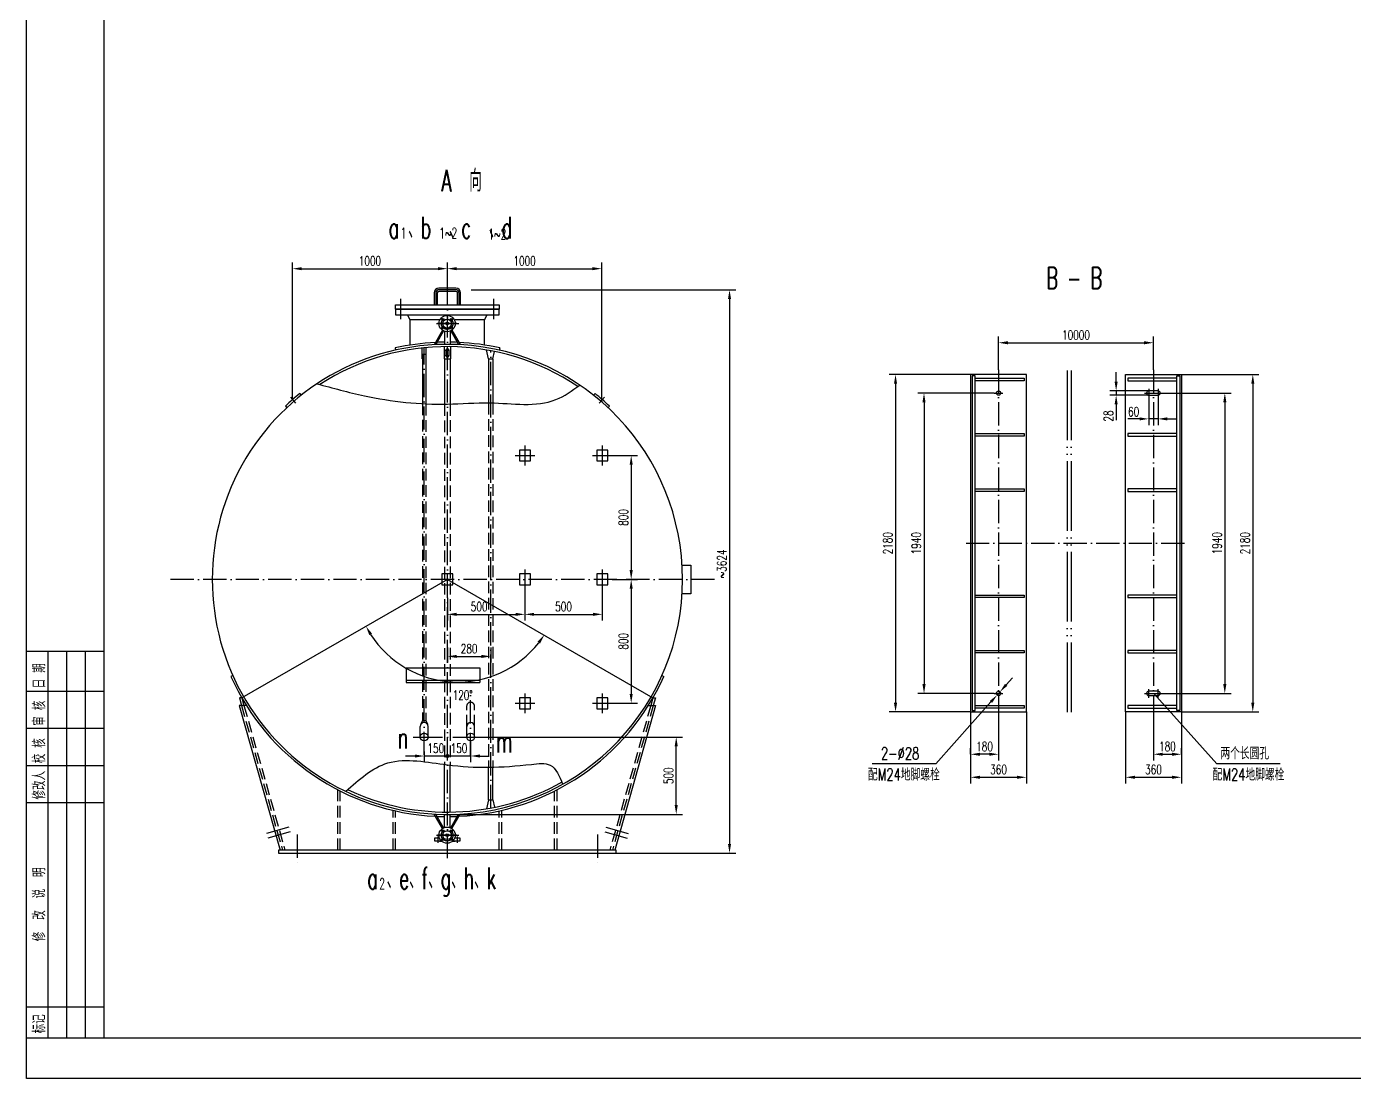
# Model space of a CAD drawing. Extents: x 84915 to 104235, y 7253 to 35355.
# Drawn here: x 84915 to 93487, y 7253 to 14046 of the extents above; entities that cross this region are included whole.
import ezdxf

# ---------------------------------------------------------------- set-up
doc = ezdxf.new("R2010")
doc.units = 0
doc.header["$LTSCALE"] = 15
doc.header["$MEASUREMENT"] = 0
for name, pattern in [('DASHDOT-M', [36, 30, -3, 0, -3]), ('DASHDOT-S', [14, 10, -2, 0, -2]), ('DIVIDE-M', [39, 30, -3, 0, -3, 0, -3]), ('HIDDEN-M', [7, 5, -2]), ('HIDDEN-S', [3, 2, -1])]:
    doc.linetypes.add(name, pattern=pattern)
doc.layers.get('0').update_dxf_attribs({"linetype": 'CONTINUOUS'})
for name, color, linetype in [('CDR_DIM', 7, 'CONTINUOUS'), ('CDR_DWG1', 4, 'CONTINUOUS'), ('CDR_DWG2', 2, 'CONTINUOUS'), ('CDR_DWG3', 1, 'DASHDOT-M'), ('CDR_DWG4', 3, 'DIVIDE-M'), ('CDR_DWG5', 6, 'HIDDEN-M')]:
    doc.layers.add(name, color=color, linetype=linetype)
doc.styles.add('HZ', font='romans.shx', dxfattribs={"width": 0.7, "height": 60, "bigfont": 'HZ.shx'})

# ---------------------------------------------------------------- blocks, each defined once
blk = doc.blocks.new('TUQA')
for p, q in [((-18, 0), (-18, 125)), ((-12, 0), (-12, 125)), ((-6, 0), (-6, 125)), ((0, 112), (-24.85, 112)), ((0, 100), (-24.85, 100)), ((0, 88), (-24.85, 88)), ((0, 76), (-24.85, 76)), ((0, 10), (-24.85, 10))]:
    blk.add_line(p, q)
at = {"layer": 'CDR_DWG1'}
for p, q in [((-25, 125), (0, 125)), ((0, 0), (-25, 0))]:
    blk.add_line(p, q, dxfattribs=at)
at = {"linetype": 'HIDDEN-S', "style": 'HZ', "width": 0.7}
for s, p in [('日 期', (-18.93, 112.99)), ('审 核', (-18.93, 100.92)), ('校 核', (-18.93, 88.78)), ('修改人', (-18.93, 77.07)), ('修  改  说  明', (-18.93, 31.3)), ('标记', (-18.93, 1.53))]:
    blk.add_text(s, height=4, rotation=90, dxfattribs=at).set_placement(p)

msp = doc.modelspace()

# ---------------------------------------------------------------- linework, layer by layer
msp.add_lwpolyline([(84914.9, 7253.1), (84914.9, 20915.1), (104234.9, 20915.1), (104234.9, 7253.1)], close=True)
at = {"color": 4}
msp.add_lwpolyline([(85414.9, 7513.1), (85414.9, 20715.1), (103929.9, 20715.1), (103929.9, 7513.1)], close=True, dxfattribs=at)
at = {"layer": 'CDR_DIM'}
for p, q in [((86631.5, 11636.9), (86631.5, 12522.7)), ((87631.5, 12389.4), (87631.5, 12522.7)), ((88628, 11632.8), (88628, 12522.7)), ((86691.5, 12482.7), (87571.5, 12482.7)), ((87691.5, 12482.7), (88568, 12482.7)), ((87785.3, 12346.2), (89492.8, 12346.2)), ((89452.8, 12286.2), (89452.8, 8768.2)), ((91189.3, 11829.7), (91189.3, 12044.4)), ((91249.3, 12004.4), (92129.3, 12004.4)), ((92189.3, 11829.7), (92189.3, 12044.4)), ((91009.3, 11799.7), (90484.3, 11799.7)), ((91948.4, 11753.7), (91948.4, 11813.7)), ((92369.3, 11799.7), (92870.6, 11799.7)), ((90524.3, 11739.7), (90524.3, 9679.7)), ((91161.3, 11679.7), (90668.2, 11679.7)), ((92159.3, 11693.7), (91908.4, 11693.7)), ((92159.3, 11665.7), (91908.4, 11665.7)), ((91948.4, 11693.7), (91948.4, 11665.7)), ((92247.3, 11679.7), (92689.9, 11679.7)), ((92830.6, 11739.7), (92830.6, 9679.7)), ((90708.2, 11619.7), (90708.2, 9799.7)), ((91948.4, 11605.7), (91948.4, 11505.2)), ((92159.3, 11651.7), (92159.3, 11472.6)), ((92219.3, 11651.7), (92219.3, 11472.6)), ((92649.9, 11619.7), (92649.9, 9799.7)), ((92099.3, 11512.6), (92024.5, 11512.6)), ((92219.3, 11512.6), (92159.3, 11512.6)), ((92279.3, 11512.6), (92339.3, 11512.6)), ((88695.2, 11276.2), (88858, 11276.2)), ((88818, 11216.2), (88818, 10536.2)), ((87631.5, 10476.2), (86304.8, 9710.2)), ((87631.5, 10476.2), (88958.3, 9710.2)), ((88695.2, 10476.2), (88858, 10476.2)), ((88131.5, 10412.6), (88131.5, 10210.4)), ((88631.5, 10412.6), (88631.5, 10210.4)), ((88818, 10416.2), (88818, 9736.2)), ((87631.5, 10357.2), (87631.5, 10210.4)), ((87691.5, 10250.4), (88071.5, 10250.4)), ((88191.5, 10250.4), (88571.5, 10250.4)), ((87631.5, 10036.8), (87631.5, 9938.6)), ((87911.5, 10036.8), (87911.5, 9938.6)), ((87691.5, 9978.6), (87851.5, 9978.6)), ((91238.5, 9795), (91278.5, 9839.7)), ((91161.3, 9739.7), (90668.2, 9739.7)), ((91198.6, 9750.2), (91180, 9729.3)), ((92597.4, 9284.9), (92191.6, 9739.7)), ((92247.3, 9739.7), (92689.9, 9739.7)), ((88695.2, 9676.2), (88858, 9676.2)), ((91009.3, 9619.7), (90484.3, 9619.7)), ((90783.5, 9284.9), (91140, 9684.5)), ((91009.3, 9619.7), (91009.3, 9158.2)), ((91369.3, 9619.7), (91369.3, 9158.2)), ((92009.3, 9619.7), (92009.3, 9158.2)), ((92369.3, 9619.7), (92870.6, 9619.7)), ((92369.3, 9619.7), (92369.3, 9158.2)), ((91189.3, 9589.7), (91189.3, 9306.8)), ((92189.3, 9589.7), (92189.3, 9306.8)), ((87781.5, 9433.2), (87781.5, 9295.4)), ((87853.5, 9458.2), (89148.6, 9458.2)), ((87481.5, 9364.1), (87481.5, 9295.4)), ((87631.5, 9335.4), (87631.5, 9375.4)), ((89108.6, 9018.2), (89108.6, 9398.2)), ((91009.3, 9346.8), (91009.3, 9386.8)), ((91129.3, 9346.8), (91069.3, 9346.8)), ((92249.3, 9346.8), (92309.3, 9346.8)), ((92369.3, 9346.8), (92369.3, 9386.8)), ((87421.5, 9335.4), (87361.5, 9335.4)), ((87631.5, 9335.4), (87481.5, 9335.4)), ((87781.5, 9335.4), (87631.5, 9335.4)), ((87841.5, 9335.4), (87901.5, 9335.4)), ((90783.5, 9284.9), (90373, 9284.9)), ((93007.9, 9284.9), (92597.4, 9284.9)), ((91069.3, 9198.2), (91309.3, 9198.2)), ((92069.3, 9198.2), (92309.3, 9198.2)), ((87631.5, 8958.2), (89148.6, 8958.2)), ((88721.5, 8708.2), (89148.6, 8708.2)), ((89148.6, 8708.2), (89492.8, 8708.2))]:
    msp.add_line(p, q, dxfattribs=at)
msp.add_circle((87631.5, 9335.4), 9.43, dxfattribs=at)
msp.add_arc((87697.8, 10479.8), 666.5, 212.57583, 321.77831, dxfattribs=at)
for points in [[(86789.8, 11739.5), (87095.4, 11662), (87631.5, 11608), (87907.2, 11616.3), (88331.8, 11637.1), (88486.1, 11730.9)], [(86975.3, 9107.4), (87247, 9290.4), (87631.5, 9278.5), (88173.8, 9281.5), (88295.1, 9276.2), (88375.4, 9153)]]:
    msp.add_spline(points, degree=3, dxfattribs=at)
for points in [[(86691.5, 12492.7), (86691.5, 12472.7), (86631.5, 12482.7)], [(87571.5, 12492.7), (87571.5, 12472.7), (87631.5, 12482.7)], [(87691.5, 12492.7), (87691.5, 12472.7), (87631.5, 12482.7)], [(88568, 12492.7), (88568, 12472.7), (88628, 12482.7)], [(89442.8, 12286.2), (89462.8, 12286.2), (89452.8, 12346.2)], [(91249.3, 12014.4), (91249.3, 11994.4), (91189.3, 12004.4)], [(92129.3, 12014.4), (92129.3, 11994.4), (92189.3, 12004.4)], [(90514.3, 11739.7), (90534.3, 11739.7), (90524.3, 11799.7)], [(91938.4, 11753.7), (91958.4, 11753.7), (91948.4, 11693.7)], [(92820.6, 11739.7), (92840.6, 11739.7), (92830.6, 11799.7)], [(90698.2, 11619.7), (90718.2, 11619.7), (90708.2, 11679.7)], [(91938.4, 11605.7), (91958.4, 11605.7), (91948.4, 11665.7)], [(92639.9, 11619.7), (92659.9, 11619.7), (92649.9, 11679.7)], [(92099.3, 11522.6), (92099.3, 11502.6), (92159.3, 11512.6)], [(92279.3, 11522.6), (92279.3, 11502.6), (92219.3, 11512.6)], [(88808, 11216.2), (88828, 11216.2), (88818, 11276.2)], [(88808, 10536.2), (88828, 10536.2), (88818, 10476.2)], [(88808, 10416.2), (88828, 10416.2), (88818, 10476.2)], [(87691.5, 10260.4), (87691.5, 10240.4), (87631.5, 10250.4)], [(88071.5, 10260.4), (88071.5, 10240.4), (88131.5, 10250.4)], [(88191.5, 10260.4), (88191.5, 10240.4), (88131.5, 10250.4)], [(88571.5, 10260.4), (88571.5, 10240.4), (88631.5, 10250.4)], [(87127.5, 10116), (87144.9, 10126), (87106.2, 10173)], [(88213.3, 10073.3), (88229.6, 10061.6), (88256.4, 10116.2)], [(87691.5, 9988.6), (87691.5, 9968.6), (87631.5, 9978.6)], [(87851.5, 9988.6), (87851.5, 9968.6), (87911.5, 9978.6)], [(90698.2, 9799.7), (90718.2, 9799.7), (90708.2, 9739.7)], [(91231.1, 9801.6), (91246, 9788.3), (91198.6, 9750.2)], [(92639.9, 9799.7), (92659.9, 9799.7), (92649.9, 9739.7)], [(88808, 9736.2), (88828, 9736.2), (88818, 9676.2)], [(91132.6, 9691.2), (91147.5, 9677.9), (91180, 9729.3)], [(90514.3, 9679.7), (90534.3, 9679.7), (90524.3, 9619.7)], [(92820.6, 9679.7), (92840.6, 9679.7), (92830.6, 9619.7)], [(89098.6, 9398.2), (89118.6, 9398.2), (89108.6, 9458.2)], [(87421.5, 9345.4), (87421.5, 9325.4), (87481.5, 9335.4)], [(87841.5, 9345.4), (87841.5, 9325.4), (87781.5, 9335.4)], [(91069.3, 9356.8), (91069.3, 9336.8), (91009.3, 9346.8)], [(91129.3, 9356.8), (91129.3, 9336.8), (91189.3, 9346.8)], [(92249.3, 9356.8), (92249.3, 9336.8), (92189.3, 9346.8)], [(92309.3, 9356.8), (92309.3, 9336.8), (92369.3, 9346.8)], [(91069.3, 9208.2), (91069.3, 9188.2), (91009.3, 9198.2)], [(91309.3, 9208.2), (91309.3, 9188.2), (91369.3, 9198.2)], [(92069.3, 9208.2), (92069.3, 9188.2), (92009.3, 9198.2)], [(92309.3, 9208.2), (92309.3, 9188.2), (92369.3, 9198.2)], [(89098.6, 9018.2), (89118.6, 9018.2), (89108.6, 8958.2)], [(89442.8, 8768.2), (89462.8, 8768.2), (89452.8, 8708.2)]]:
    msp.add_solid(points, dxfattribs=at)
at = {"layer": 'CDR_DWG1'}
for p, q in [((87686.5, 12356.2), (87576.5, 12356.2)), ((87546.5, 12326.2), (87546.5, 12250.2)), ((87566.5, 12326.2), (87566.5, 12250.2)), ((87686.5, 12336.2), (87576.5, 12336.2)), ((87696.5, 12250.2), (87696.5, 12326.2)), ((87716.5, 12250.2), (87716.5, 12326.2)), ((87296.5, 12250.2), (87966.5, 12250.2)), ((87296.5, 12221.2), (87296.5, 12250.2)), ((87966.5, 12221.2), (87296.5, 12221.2)), ((87296.5, 12221.2), (87296.5, 12218.2)), ((87966.5, 12218.2), (87296.5, 12218.2)), ((87296.5, 12218.2), (87296.5, 12185.2)), ((87296.5, 12185.2), (87966.5, 12185.2)), ((87391.5, 12152.2), (87375, 12185.2)), ((87871.5, 12152.2), (87888, 12185.2)), ((87966.5, 12250.2), (87966.5, 12221.2)), ((87966.5, 12218.2), (87966.5, 12221.2)), ((87966.5, 12185.2), (87966.5, 12218.2)), ((87583.2, 12152.2), (87391.5, 12152.2)), ((87391.5, 11989.3), (87391.5, 12152.2)), ((87871.5, 12152.2), (87676.6, 12152.2)), ((87871.5, 11989.3), (87871.5, 12152.2)), ((87600.2, 12084.7), (87546.5, 11991.9)), ((87607.1, 12080.7), (87556.1, 11992.4)), ((87613.8, 12078.2), (87613.8, 11994.1)), ((87649.3, 12079.4), (87649.3, 11994.1)), ((87652.7, 12080.7), (87703.6, 11992.5)), ((87659.6, 12084.7), (87713.1, 11992)), ((87293.7, 11970.5), (87296.8, 11956.9)), ((87467.7, 11900.5), (87467.7, 11970.3)), ((87470.2, 11929.9), (87470.2, 11610.9)), ((87470.2, 11929.9), (87492.9, 11929.9)), ((87492.9, 11929.9), (87492.9, 11609.7)), ((87495.4, 11900.5), (87495.4, 11973.1)), ((87610.8, 11979.1), (87610.8, 11900)), ((87622.3, 11956.3), (87622.3, 11920.9)), ((87640.8, 11956.3), (87640.8, 11920.9)), ((87652.3, 11979.1), (87652.3, 11900)), ((87897.3, 11900.3), (87883.9, 11957.9)), ((87925.7, 11900.3), (87935.6, 11948.2)), ((87969.4, 11970.5), (87966.3, 11956.9)), ((87467.7, 11900.5), (87470.2, 11900.5)), ((87495.4, 11900.5), (87492.9, 11900.5)), ((87610.8, 11900), (87652.3, 11900)), ((87613.8, 11900), (87613.8, 11607.7)), ((87649.3, 11900), (87649.3, 11608.4)), ((87897.3, 11900.3), (87897.3, 11616.5)), ((87897.3, 11900.3), (87925.7, 11900.3)), ((87925.7, 11900.3), (87925.7, 11615.8)), ((91009.3, 11799.7), (91009.3, 9619.7)), ((91369.3, 11799.7), (91009.3, 11799.7)), ((91019.3, 11789.7), (91019.3, 9629.7)), ((91039.3, 11789.7), (91019.3, 11789.7)), ((91039.3, 9629.7), (91039.3, 11789.7)), ((91039.3, 11774.7), (91355.3, 11774.7)), ((91355.3, 11758.7), (91039.3, 11758.7)), ((91355.3, 11774.7), (91355.3, 11758.7)), ((91369.3, 9619.7), (91369.3, 11799.7)), ((92009.3, 9619.7), (92009.3, 11799.7)), ((92009.3, 11799.7), (92369.3, 11799.7)), ((92023.3, 11774.7), (92023.3, 11758.7)), ((92339.3, 11774.7), (92023.3, 11774.7)), ((92023.3, 11758.7), (92339.3, 11758.7)), ((92339.3, 9629.7), (92339.3, 11789.7)), ((92339.3, 11789.7), (92359.3, 11789.7)), ((92359.3, 11789.7), (92359.3, 9629.7)), ((92369.3, 11799.7), (92369.3, 9619.7)), ((86678.6, 11676.7), (86687.4, 11665.8)), ((88584.5, 11676.7), (88575.6, 11665.8)), ((92219.3, 11693.7), (92159.3, 11693.7)), ((92159.3, 11665.7), (92219.3, 11665.7)), ((86586.1, 11595.2), (86595.8, 11585)), ((88676.9, 11595.2), (88667.2, 11585)), ((91039.3, 11417.7), (91355.3, 11417.7)), ((91355.3, 11401.7), (91039.3, 11401.7)), ((91355.3, 11417.7), (91355.3, 11401.7)), ((92023.3, 11417.7), (92023.3, 11401.7)), ((92339.3, 11417.7), (92023.3, 11417.7)), ((92023.3, 11401.7), (92339.3, 11401.7)), ((91039.3, 11060.7), (91355.3, 11060.7)), ((91355.3, 11060.7), (91355.3, 11044.7)), ((92023.3, 11060.7), (92023.3, 11044.7)), ((92339.3, 11060.7), (92023.3, 11060.7)), ((91355.3, 11044.7), (91039.3, 11044.7)), ((92023.3, 11044.7), (92339.3, 11044.7)), ((91039.3, 10374.7), (91355.3, 10374.7)), ((91355.3, 10374.7), (91355.3, 10358.7)), ((92023.3, 10374.7), (92023.3, 10358.7)), ((92339.3, 10374.7), (92023.3, 10374.7)), ((91355.3, 10358.7), (91039.3, 10358.7)), ((92023.3, 10358.7), (92339.3, 10358.7)), ((91039.3, 10017.7), (91355.3, 10017.7)), ((91355.3, 10001.7), (91039.3, 10001.7)), ((91355.3, 10017.7), (91355.3, 10001.7)), ((92023.3, 10017.7), (92023.3, 10001.7)), ((92339.3, 10017.7), (92023.3, 10017.7)), ((92023.3, 10001.7), (92339.3, 10001.7)), ((87365.2, 9904.4), (87841.8, 9904.4)), ((87365.2, 9904.4), (87365.2, 9809.8)), ((87841.8, 9904.4), (87841.8, 9809.8)), ((86246.2, 9855.5), (86233.4, 9849.8)), ((87365.2, 9824.5), (87841.8, 9824.5)), ((87365.2, 9809.8), (87841.8, 9809.8)), ((89016.8, 9855.5), (89029.6, 9849.8)), ((86304.8, 9710.2), (86288.8, 9710.2)), ((86288.8, 9710.2), (86302.4, 9662.1)), ((86304.8, 9710.2), (86318.4, 9662.1)), ((88958.3, 9710.2), (88944.7, 9662.1)), ((88958.3, 9710.2), (88974.3, 9710.2)), ((88974.3, 9710.2), (88960.7, 9662.1)), ((92219.3, 9753.7), (92159.3, 9753.7)), ((92159.3, 9725.7), (92219.3, 9725.7)), ((86287.4, 9662.1), (86551.5, 8728.2)), ((86333.7, 9662.1), (86287.4, 9662.1)), ((88975.7, 9662.1), (88711.5, 8728.2)), ((88929.3, 9662.1), (88975.7, 9662.1)), ((91009.3, 9619.7), (91369.3, 9619.7)), ((91019.3, 9629.7), (91039.3, 9629.7)), ((91039.3, 9660.7), (91355.3, 9660.7)), ((91355.3, 9644.7), (91039.3, 9644.7)), ((91355.3, 9660.7), (91355.3, 9644.7)), ((92369.3, 9619.7), (92009.3, 9619.7)), ((92023.3, 9660.7), (92023.3, 9644.7)), ((92339.3, 9660.7), (92023.3, 9660.7)), ((92023.3, 9644.7), (92339.3, 9644.7)), ((92359.3, 9629.7), (92339.3, 9629.7)), ((87456.5, 9458.2), (87456.5, 9526.6)), ((87506.5, 9458.2), (87506.5, 9526.6)), ((87756.5, 9458.2), (87756.5, 9526.6)), ((87806.5, 9458.2), (87806.5, 9526.6)), ((87613.8, 8973.3), (87613.8, 9280.9)), ((87649.3, 8973.3), (87649.3, 9276.3)), ((87897.3, 9052.2), (87897.3, 9263)), ((87925.7, 9052.2), (87925.7, 9263.4)), ((87897.3, 9052.2), (87883.9, 8994.6)), ((87897.3, 9052.2), (87925.7, 9052.2)), ((87925.7, 9052.2), (87935.6, 9004.3)), ((87600.2, 8867.8), (87546.5, 8960.6)), ((87607.1, 8871.8), (87556.1, 8960.1)), ((87613.8, 8874.3), (87613.8, 8958.3)), ((87649.3, 8873.1), (87649.3, 8958.3)), ((87652.7, 8871.8), (87703.6, 8960)), ((87659.6, 8867.8), (87713.1, 8960.4)), ((87581, 8805.1), (87549, 8805.1)), ((87549, 8805.1), (87549, 8788.1)), ((87549, 8788.1), (87591.8, 8788.1)), ((87580.5, 8788.1), (87580.5, 8785.1)), ((87580.5, 8785.1), (87594.9, 8785.1)), ((87664.8, 8785.1), (87682.5, 8785.1)), ((87667.9, 8788.1), (87714, 8788.1)), ((87714, 8805.1), (87678.7, 8805.1)), ((87682.5, 8785.1), (87682.5, 8788.1)), ((87714, 8788.1), (87714, 8805.1)), ((88721.5, 8728.2), (86541.5, 8728.2)), ((86541.5, 8728.2), (86541.5, 8708.2)), ((86541.5, 8708.2), (88721.5, 8708.2)), ((88721.5, 8708.2), (88721.5, 8728.2))]:
    msp.add_line(p, q, dxfattribs=at)
msp.add_lwpolyline([(89147.1, 10568.9), (89202.6, 10568.9), (89202.6, 10383.5), (89146.2, 10383.5)], dxfattribs=at)
for centre, radius in [((87629.9, 12128.2), 52.5), ((87603.3, 12154.7), 7), ((87603.3, 12101.7), 7), ((87629.9, 12128.2), 29), ((87629.9, 12128.2), 9.5), ((87656.4, 12154.7), 7), ((87656.4, 12101.7), 7), ((91189.3, 11679.7), 14), ((91189.3, 9739.7), 14), ((87481.5, 9458.2), 25), ((87781.5, 9458.2), 25), ((87629.9, 8824.3), 52.5), ((87603.3, 8850.8), 7), ((87629.9, 8824.3), 29), ((87629.9, 8824.3), 9.5), ((87656.4, 8850.8), 7), ((87603.3, 8797.8), 7), ((87656.4, 8797.8), 7)]:
    msp.add_circle(centre, radius, dxfattribs=at)
for centre, radius, start, end in [((87576.5, 12326.2), 30, 90, 180), ((87686.5, 12326.2), 30, 0, 90), ((87576.5, 12326.2), 10, 90, 180), ((87686.5, 12326.2), 10, 0, 90), ((87631.5, 10476.2), 1532, 92.86669, 102.73987), ((87631.5, 10476.2), 1532, 90.66353, 92.51119), ((87631.5, 10476.2), 1532, 87.6154, 89.33647), ((87631.5, 10476.2), 1532, 77.26013, 87.2604), ((87631.5, 10476.2), 1518, 86.91999, 273.08001), ((87631.5, 10476.2), 1503, 55.94871, 123.1765), ((87631.5, 11956.3), 9.26, 0, 180), ((87631.5, 11920.9), 9.26, 180, 0), ((87631.5, 10476.2), 1518, 273.08001, 86.91999), ((87644.8, 10487.8), 1532, 129.10377, 133.71442), ((87618.2, 10487.8), 1532, 46.28558, 50.89623), ((92159.3, 11679.7), 14, 90, 270), ((92219.3, 11679.7), 14, 270, 90), ((87631.5, 10476.2), 1532, 204.13627, 267.13331), ((87631.5, 10476.2), 1532, 272.7396, 335.86373), ((92159.3, 9739.7), 14, 90, 270), ((92219.3, 9739.7), 14, 270, 90), ((87481.5, 9526.6), 25, 0, 180), ((87781.5, 9526.6), 25, 0, 180), ((87631.5, 10476.2), 1503, 244.62406, 299.57461), ((87631.5, 10476.2), 1532, 267.48881, 269.33647), ((87631.5, 10476.2), 1532, 270.66353, 272.3846)]:
    msp.add_arc(centre, radius, start, end, dxfattribs=at)
at = {"layer": 'CDR_DWG3', "linetype": 'DASHDOT-S'}
for p, q in [((87686.5, 12346.2), (87576.5, 12346.2)), ((87631.5, 8676.2), (87631.5, 12389.4)), ((87331.5, 12156.2), (87331.5, 12288.2)), ((87556.5, 12326.2), (87556.5, 12250.2)), ((87706.5, 12250.2), (87706.5, 12326.2)), ((87931.5, 12156.2), (87931.5, 12288.2)), ((87692.9, 12128.2), (87566.9, 12128.2)), ((87609.3, 12148.8), (87597.4, 12160.6)), ((87609.3, 12107.6), (87597.4, 12095.7)), ((87650.4, 12148.8), (87662.3, 12160.6)), ((87650.4, 12107.6), (87662.3, 12095.7)), ((87481.5, 9342.2), (87481.5, 11971.7)), ((87911.5, 8999.6), (87911.5, 11952.9)), ((91189.3, 11829.7), (91189.3, 9589.7)), ((92189.3, 11829.7), (92189.3, 9589.7)), ((91161.3, 11679.7), (91217.3, 11679.7)), ((92131.3, 11679.7), (92247.3, 11679.7)), ((92159.3, 11707.7), (92159.3, 11651.7)), ((92219.3, 11707.7), (92219.3, 11651.7)), ((90979.3, 10709.7), (92399.3, 10709.7)), ((89356.3, 10476.2), (85831.5, 10476.2)), ((87781.5, 9335.4), (87781.5, 9758.3)), ((91161.3, 9739.7), (91217.3, 9739.7)), ((92131.3, 9739.7), (92247.3, 9739.7)), ((92159.3, 9711.7), (92159.3, 9767.7)), ((92219.3, 9711.7), (92219.3, 9767.7)), ((86608.1, 8875.1), (86454.2, 8831.6)), ((86616.3, 8846.2), (86462.3, 8802.7)), ((87609.3, 8844.9), (87597.4, 8856.8)), ((87650.4, 8844.9), (87662.3, 8856.8)), ((88646.8, 8846.2), (88800.7, 8802.7)), ((88654.9, 8875.1), (88808.9, 8831.6)), ((86661.5, 8828.2), (86661.5, 8628.2)), ((87692.9, 8824.3), (87566.9, 8824.3)), ((87569, 8815.1), (87569, 8775.1)), ((87609.3, 8803.7), (87597.4, 8791.8)), ((87650.4, 8803.7), (87662.3, 8791.8)), ((87694, 8815.1), (87694, 8775.1)), ((88601.5, 8828.2), (88601.5, 8628.2))]:
    msp.add_line(p, q, dxfattribs=at)
at = {"layer": 'CDR_DWG3'}
for p, q in [((87561.1, 12128.2), (87705.7, 12128.2)), ((87617.6, 11956.3), (87645.4, 11956.3)), ((87617.6, 11920.9), (87645.4, 11920.9)), ((86618.1, 11652.4), (86651.9, 11613.2)), ((88644.9, 11652.4), (88611.1, 11613.2)), ((88131.5, 11339.9), (88131.5, 11212.6)), ((88631.5, 11339.9), (88631.5, 11212.6)), ((88067.9, 11276.2), (88195.2, 11276.2)), ((88567.9, 11276.2), (88695.2, 11276.2)), ((88131.5, 10539.9), (88131.5, 10412.6)), ((88631.5, 10539.9), (88631.5, 10412.6)), ((88131.5, 9739.9), (88131.5, 9612.6)), ((88631.5, 9739.9), (88631.5, 9612.6)), ((88067.9, 9676.2), (88195.2, 9676.2)), ((88567.9, 9676.2), (88695.2, 9676.2)), ((87409.9, 9458.2), (87598.9, 9458.2)), ((87632.1, 9458.2), (87636.4, 9458.2)), ((87667.2, 9458.2), (87853.5, 9458.2)), ((87561.1, 8824.3), (87705.7, 8824.3))]:
    msp.add_line(p, q, dxfattribs=at)
at = {"layer": 'CDR_DWG3', "linetype": 'DASHDOT-S'}
for centre in [(87629.9, 12128.2), (87629.9, 8824.3)]:
    msp.add_circle(centre, 37.5, dxfattribs=at)
for centre, start, end in [((87576.5, 12326.2), 90, 180), ((87686.5, 12326.2), 0, 90)]:
    msp.add_arc(centre, 20, start, end, dxfattribs=at)
at = {"layer": 'CDR_DWG4'}
for p, q in [((91631.4, 11824.5), (91631.4, 9609.6)), ((91658.4, 11824.5), (91658.4, 9609.6))]:
    msp.add_line(p, q, dxfattribs=at)
at = {"layer": 'CDR_DWG5'}
for p, q in [((87470.2, 11610.9), (87470.2, 9565.2)), ((87492.9, 11609.7), (87492.9, 9565.2)), ((87613.8, 11607.7), (87613.8, 9280.9)), ((87649.3, 11608.4), (87649.3, 9276.3)), ((87897.3, 11616.5), (87897.3, 9263)), ((87925.7, 11615.8), (87925.7, 9263.4)), ((86302.4, 9662.1), (86566.5, 8728.2)), ((86318.4, 9662.1), (86582.5, 8728.2)), ((87756.5, 9526.6), (87756.5, 9659)), ((87806.5, 9526.6), (87806.5, 9659)), ((88944.7, 9662.1), (88680.5, 8728.2)), ((88960.7, 9662.1), (88696.5, 8728.2)), ((87470.2, 9565.2), (87461, 9540.8)), ((87470.2, 9565.2), (87492.9, 9565.2)), ((87492.9, 9565.2), (87502.1, 9540.8)), ((86923.5, 8728.2), (86923.5, 9117.7)), ((86939.5, 8728.2), (86939.5, 9109.4)), ((88323.5, 8728.2), (88323.5, 9109.4)), ((88339.5, 8728.2), (88339.5, 9117.7)), ((87280.5, 8728.2), (87280.5, 8985)), ((87296.5, 8728.2), (87296.5, 8981.3)), ((87966.5, 8728.2), (87966.5, 8981.3)), ((87982.5, 8728.2), (87982.5, 8985))]:
    msp.add_line(p, q, dxfattribs=at)
for points in [[(88096.2, 11311.6), (88096.2, 11240.9), (88166.9, 11240.9), (88166.9, 11311.6)], [(88596.2, 11311.6), (88596.2, 11240.9), (88666.9, 11240.9), (88666.9, 11311.6)], [(87596.2, 10511.6), (87596.2, 10440.9), (87666.9, 10440.9), (87666.9, 10511.6)], [(88096.2, 10511.6), (88096.2, 10440.9), (88166.9, 10440.9), (88166.9, 10511.6)], [(88596.2, 10511.6), (88596.2, 10440.9), (88666.9, 10440.9), (88666.9, 10511.6)], [(88096.2, 9711.6), (88096.2, 9640.9), (88166.9, 9640.9), (88166.9, 9711.6)], [(88596.2, 9711.6), (88596.2, 9640.9), (88666.9, 9640.9), (88666.9, 9711.6)]]:
    msp.add_lwpolyline(points, close=True, dxfattribs=at)
msp.add_arc((87781.5, 9657.6), 25, 0, 180, dxfattribs=at)

# ---------------------------------------------------------------- block references
at = {"xscale": 20, "yscale": 20, "zscale": 20}
msp.add_blockref('TUQA', (85414.9, 7513.1), dxfattribs=at)

# ---------------------------------------------------------------- texts
at = {"layer": 'CDR_DIM', "attachment_point": 5, "style": 'HZ'}
for s, insert, char_height in [('\\A1;1000', (87131.5, 12532.7), 60), ('1000', (88129.8, 12532.7), 60), ('\\A1;10000', (91689.3, 12054.4), 60), ('\\A1;60', (92061.2, 11558.9), 60), ('\\A1;500', (87836.3, 10300.4), 60), ('\\A1;500', (88381.5, 10300.4), 60), ('\\A1;280', (87771.5, 10028.6), 60), ('\\A1;120°', (87730.2, 9728.3), 60), ('\\A1;150', (87556.5, 9385.4), 60), ('\\A1;150', (87706.5, 9385.4), 60), ('\\A1;180', (91099.3, 9396.8), 60), ('\\A1;180', (92279.3, 9396.8), 60), ('两个长圆孔', (92778.6, 9352.6), 78), ('配M24地脚螺栓', (90577.9, 9215.7), 78), ('\\A1;360', (91189.3, 9248.2), 60), ('\\A1;360', (92189.3, 9248.2), 60), ('配M24地脚螺栓', (92802.3, 9215.7), 78)]:
    msp.add_mtext(s, dxfattribs=dict(at, insert=insert, char_height=char_height))
for s, insert, char_height, rotation in [('\\A1;28', (91898.3, 11531.1), 60, 90), ('\\A1;800', (88768, 10876.2), 60, 90), ('\\A1;2180', (90474.3, 10709.7), 60, 90), ('\\A1;1940', (90658.2, 10709.7), 60, 90), ('\\A1;1940', (92599.9, 10709.7), 60, 90), ('\\A1;2180', (92780.6, 10709.7), 60, 90), ('~3624', (89402.8, 10575.5), 60, 90), ('\\A1;800', (88768, 10076.2), 60, 90), ('\\A1;2-∅28', (90554.2, 9352.6), 78, 359.81058), ('\\A1;500', (89058.6, 9208.2), 60, 90)]:
    msp.add_mtext(s, dxfattribs=dict(at, insert=insert, char_height=char_height, rotation=rotation))
at = {"layer": 'CDR_DWG2', "style": 'HZ', "width": 0.6}
for s, height, p in [('A  向', 140, (87593, 12981)), ('a 、b  、c  、d    ', 140, (87252, 12677.4)), ('1', 70, (87330.4, 12677.2)), ('1~2', 70, (87579.3, 12677.2)), ('1~2', 70, (87895.6, 12670.5)), ('B - B', 140, (91497.4, 12352.9)), ('n', 140, (87310.1, 9383)), ('m', 140, (87943.8, 9359)), ('a 、e、f、g、h、k  ', 140, (87113.9, 8476.4)), ('2', 70, (87192.3, 8476.3))]:
    msp.add_text(s, height=height, dxfattribs=at).set_placement(p)

doc.saveas('drawing.dxf')
